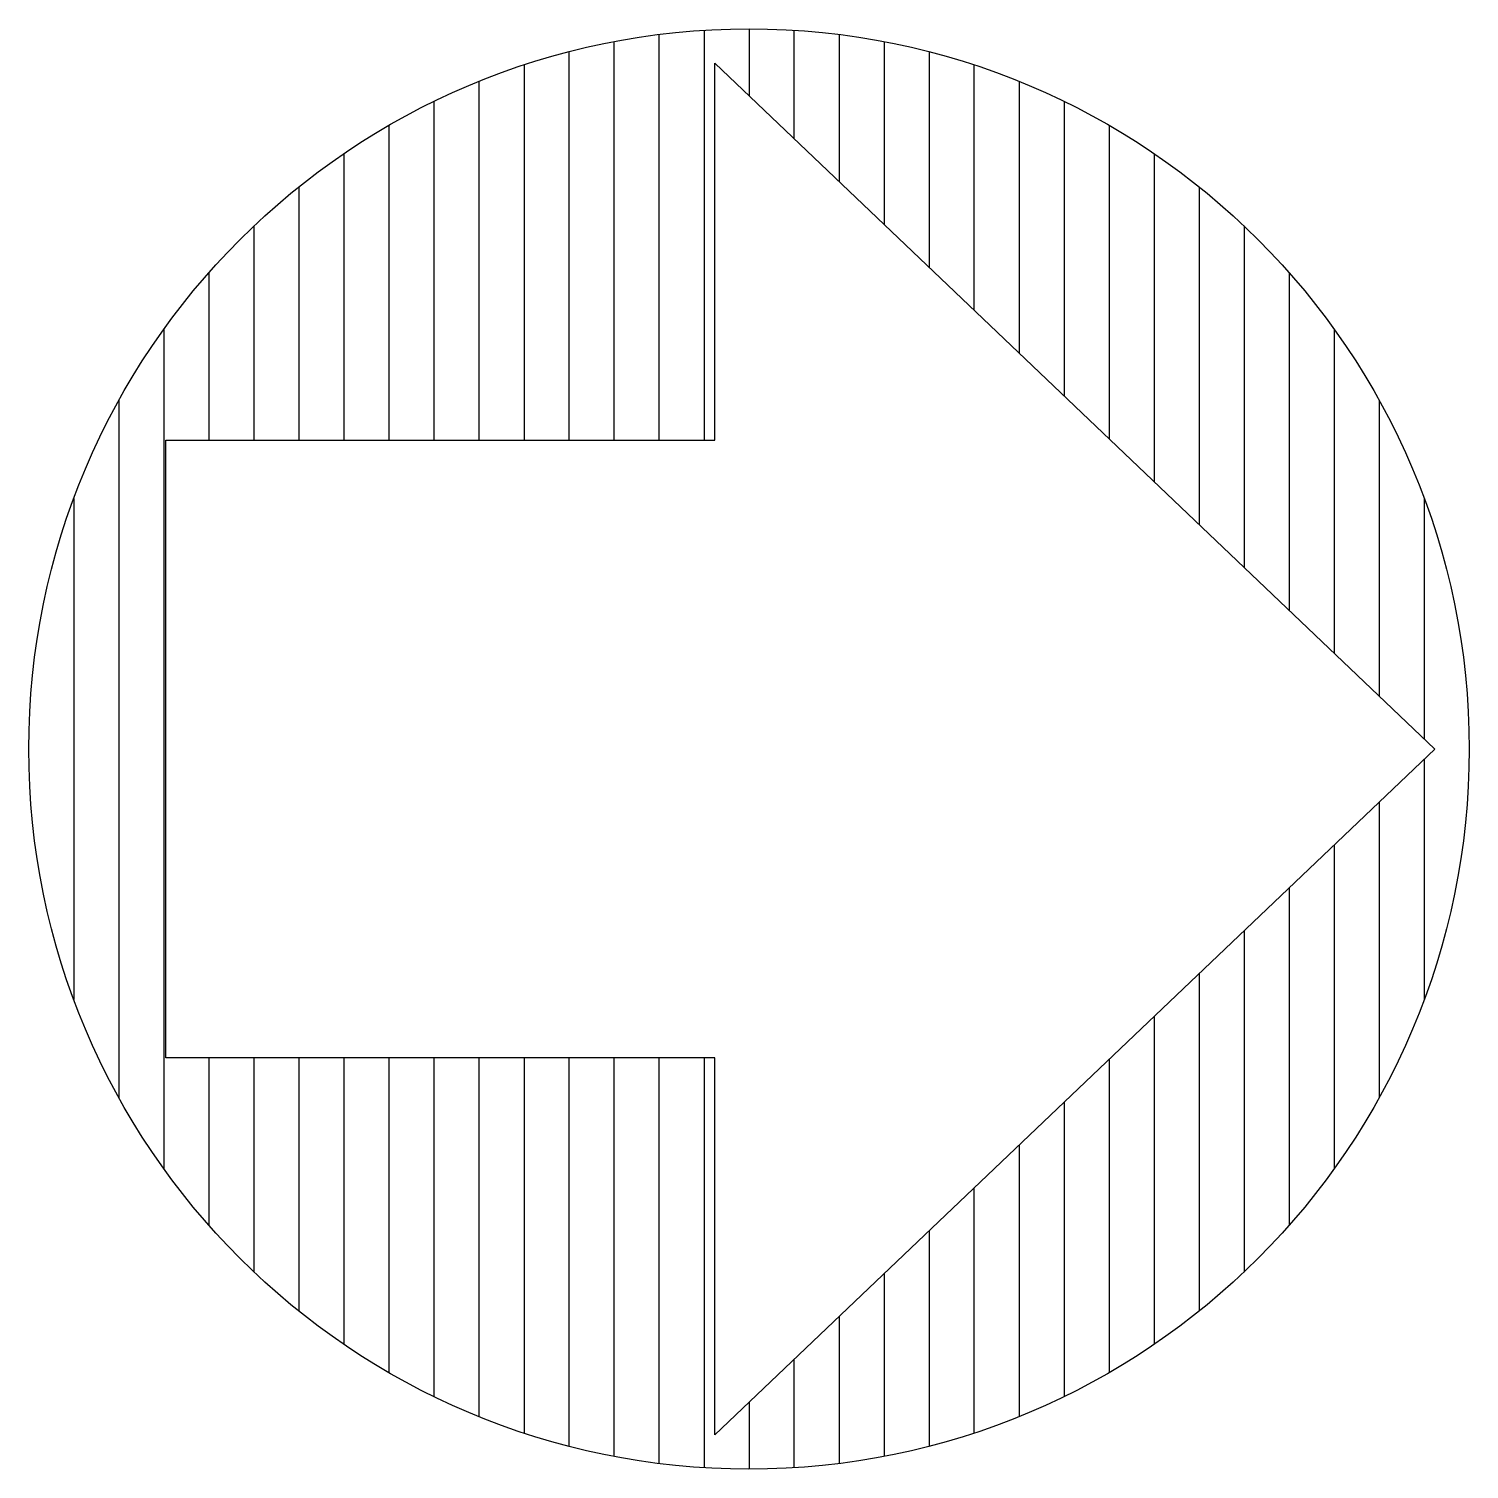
# Model space of a CAD drawing. Header units: metres. Extents: x -0.5 to 0.5, y -0.5 to 0.5.
import ezdxf

# ---------------------------------------------------------------- set-up
doc = ezdxf.new("R2010")
doc.units = ezdxf.units.M

msp = doc.modelspace()

# ---------------------------------------------------------------- linework, layer by layer
at = {"color": 0}
for p, q in [((0, 0.5), (0, 0.4535)), ((-0.0938, 0.4911), (-0.0938, 0.2143)), ((-0.0625, 0.4961), (-0.0625, 0.2143)), ((-0.0312, 0.499), (-0.0312, 0.2143)), ((0.0312, 0.499), (0.0312, 0.4238)), ((0.0625, 0.4961), (0.0625, 0.394)), ((0.0938, 0.4911), (0.0938, 0.3642)), ((-0.125, 0.4841), (-0.125, 0.2143)), ((0.125, 0.4841), (0.125, 0.3345)), ((-0.1562, 0.475), (-0.1562, 0.2143)), ((0.1562, 0.475), (0.1562, 0.3047)), ((-0.1875, 0.4635), (-0.1875, 0.2143)), ((0.1875, 0.4635), (0.1875, 0.2749)), ((-0.2188, 0.4496), (-0.2188, 0.2143)), ((0.2188, 0.4496), (0.2188, 0.2452)), ((-0.25, 0.433), (-0.25, 0.2143)), ((0.25, 0.433), (0.25, 0.2154)), ((-0.2812, 0.4134), (-0.2812, 0.2143)), ((0.2812, 0.4134), (0.2812, 0.1857)), ((-0.3125, 0.3903), (-0.3125, 0.2143)), ((0.3125, 0.3903), (0.3125, 0.1559)), ((-0.3438, 0.3631), (-0.3438, 0.2143)), ((0.3438, 0.3631), (0.3438, 0.1261)), ((-0.375, 0.3307), (-0.375, 0.2143)), ((0.375, 0.3307), (0.375, 0.0964)), ((-0.4062, 0.2915), (-0.4062, -0.2915)), ((0.4062, 0.2915), (0.4062, 0.0666)), ((-0.4375, 0.2421), (-0.4375, -0.2421)), ((0.4375, 0.2421), (0.4375, 0.0368)), ((-0.4688, 0.174), (-0.4688, -0.174)), ((0.4688, 0.174), (0.4688, 0.0071)), ((0.4688, -0.0071), (0.4688, -0.174)), ((0.4375, -0.0368), (0.4375, -0.2421)), ((0.4062, -0.0666), (0.4062, -0.2915)), ((0.375, -0.0964), (0.375, -0.3307)), ((0.3438, -0.1261), (0.3438, -0.3631)), ((0.3125, -0.1559), (0.3125, -0.3903)), ((0.2812, -0.1857), (0.2812, -0.4134)), ((-0.375, -0.2143), (-0.375, -0.3307)), ((-0.3438, -0.2143), (-0.3438, -0.3631)), ((-0.3125, -0.2143), (-0.3125, -0.3903)), ((-0.2812, -0.2143), (-0.2812, -0.4134)), ((-0.25, -0.2143), (-0.25, -0.433)), ((-0.2188, -0.2143), (-0.2188, -0.4496)), ((-0.1875, -0.2143), (-0.1875, -0.4635)), ((-0.1562, -0.2143), (-0.1562, -0.475)), ((-0.125, -0.2143), (-0.125, -0.4841)), ((-0.0938, -0.2143), (-0.0938, -0.4911)), ((-0.0625, -0.2143), (-0.0625, -0.4961)), ((-0.0312, -0.2143), (-0.0312, -0.499)), ((0.25, -0.2154), (0.25, -0.433)), ((0.2188, -0.2452), (0.2188, -0.4496)), ((0.1875, -0.2749), (0.1875, -0.4635)), ((0.1562, -0.3047), (0.1562, -0.475)), ((0.125, -0.3345), (0.125, -0.4841)), ((0.0938, -0.3642), (0.0938, -0.4911)), ((0.0625, -0.394), (0.0625, -0.4961)), ((0.0312, -0.4238), (0.0312, -0.499)), ((0, -0.4535), (0, -0.5))]:
    msp.add_line(p, q, dxfattribs=at)
for p, q in [((-0.0238, 0.2143), (-0.0238, 0.4762)), ((-0.0238, 0.4762), (0.4762, 0)), ((-0.4048, 0.2143), (-0.0238, 0.2143)), ((-0.4048, -0.2143), (-0.4048, 0.2143)), ((0.4762, 0), (-0.0238, -0.4762)), ((-0.0238, -0.2143), (-0.4048, -0.2143)), ((-0.0238, -0.4762), (-0.0238, -0.2143))]:
    msp.add_line(p, q)
msp.add_circle((0, 0), 0.5)

doc.saveas('drawing.dxf')
